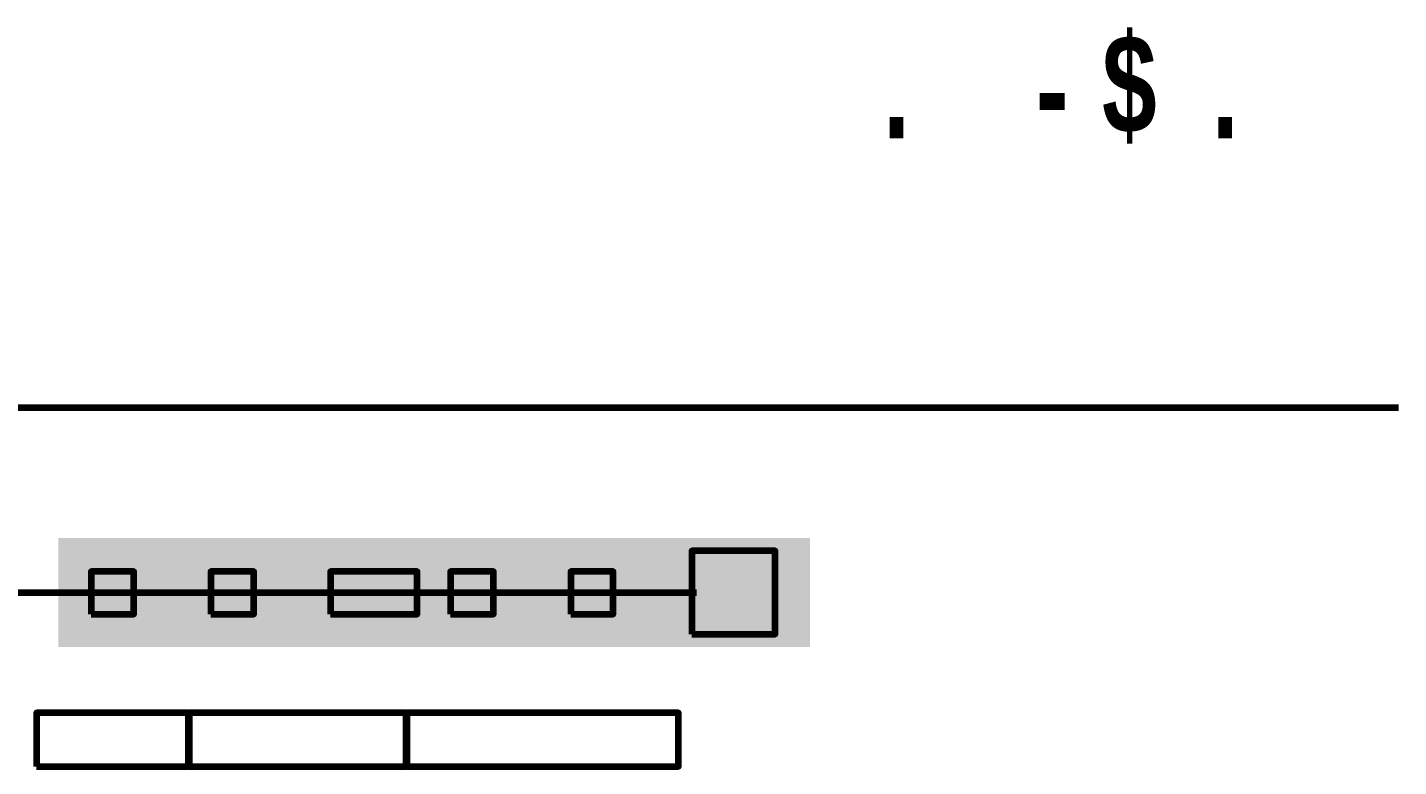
# Model space of a CAD drawing. Header units: inches. Extents: x 19 to 378, y -1 to 556.
# Drawn here: x 140.2 to 378, y 427.8 to 556.1 of the extents above; entities that cross this region are included whole.
import ezdxf

# ---------------------------------------------------------------- set-up
doc = ezdxf.new("R2010")
doc.units = ezdxf.units.IN
for name, color, linetype, lineweight in [('H', 7, 'CONTINUOUS', 100), ('P', 250, 'CONTINUOUS', 100), ('Text', 250, 'CONTINUOUS', 100)]:
    doc.layers.add(name, color=color, linetype=linetype, lineweight=lineweight)
doc.styles.get("Standard").update_dxf_attribs({"font": 'txt', "width": 0.75})

msp = doc.modelspace()

# ---------------------------------------------------------------- hatches: boundary and pattern name
at = {"layer": 'H', "linetype": 'CONTINUOUS'}
for color, points in [(0, [(145.56, 448.56), (275.89, 448.56), (275.89, 467.44), (145.56, 467.44)]), (7, [(255.44, 450.78), (269.89, 450.78), (269.89, 465.22), (255.44, 465.22)]), (0, [(151.22, 454.22), (158.67, 454.22), (158.67, 461.67), (151.22, 461.67)]), (0, [(172, 454.22), (179.44, 454.22), (179.44, 461.67), (172, 461.67)]), (0, [(192.78, 454.22), (207.78, 454.22), (207.78, 461.67), (192.78, 461.67)]), (0, [(213.56, 454.22), (221, 454.22), (221, 461.67), (213.56, 461.67)]), (0, [(234.44, 454.22), (241.78, 454.22), (241.78, 461.67), (234.44, 461.67)])]:
    msp.add_hatch(color=color, dxfattribs=at).paths.add_polyline_path(points)

# ---------------------------------------------------------------- linework, layer by layer
at = {"layer": 'P', "color": 0, "linetype": 'CONTINUOUS'}
for points in [[(18.89, 490.11), (378, 490.11)], [(255.44, 450.78), (269.89, 450.78), (269.89, 465.22), (255.44, 465.22), (255.44, 450.78)], [(151.22, 454.22), (158.67, 454.22), (158.67, 461.67), (151.22, 461.67), (151.22, 454.22)], [(172, 454.22), (179.44, 454.22), (179.44, 461.67), (172, 461.67), (172, 454.22)], [(192.78, 454.22), (207.78, 454.22), (207.78, 461.67), (192.78, 461.67), (192.78, 454.22)], [(213.56, 454.22), (221, 454.22), (221, 461.67), (213.56, 461.67), (213.56, 454.22)], [(234.44, 454.22), (241.78, 454.22), (241.78, 461.67), (234.44, 461.67), (234.44, 454.22)], [(67.11, 458), (256.22, 458)], [(141.78, 427.78), (168.11, 427.78), (168.11, 437.11), (141.78, 437.11), (141.78, 427.78)], [(168.22, 427.78), (205.89, 427.78), (205.89, 437.11), (168.22, 437.11), (168.22, 427.78)], [(206, 427.78), (253.11, 427.78), (253.11, 437.11), (206, 437.11), (206, 427.78)]]:
    msp.add_lwpolyline(points, dxfattribs=at)

# ---------------------------------------------------------------- texts
at = {"layer": 'Text', "color": 0, "linetype": 'CONTINUOUS', "attachment_point": 4}
for s, insert, char_height, width in [('{\\fSquare721BT|b1|i0|c1|p15;$}', (326.56, 545.33), 17, 17.3333), ('{\\fSquare721BT|b1|i0|c1|p15;}', (242.44, 545.33), 17, 17.3333), ('{\\fSquare721BT|b1|i0|c1|p15;}', (256.44, 545.33), 17, 17.3333), ('{\\fSquare721BT|b1|i0|c1|p15;}', (273.33, 545.33), 17, 17.3333), ('{\\fSquare721BT|b1|i0|c1|p15;}', (280.11, 545.33), 17, 17.3333), ('{\\fSquare721BT|b1|i0|c1|p15; }', (302, 545.33), 17, 17.3333), ('{\\fSquare721BT|b1|i0|c1|p15;-}', (315.11, 545.33), 17, 17.3333), ('{\\fSquare721BT|b1|i0|c1|p15; }', (332.44, 545.33), 17, 17.3333), ('{\\fSquare721BT|b1|i0|c1|p15;.}', (288.56, 545.33), 17, 17.3333), ('{\\fSquare721BT|b1|i0|c1|p15;.}', (345.56, 545.33), 17, 17.3333), ('{\\fUnivers|b0|i0|c1|p15;}', (189.78, 523.11), 11.6667, 12), ('{\\fUnivers|b0|i0|c1|p15;}', (193.33, 523.11), 11.6667, 12), ('{\\fUnivers|b0|i0|c1|p15;}', (197.67, 523.11), 11.6667, 12), ('{\\fUnivers|b0|i0|c1|p15;}', (201.67, 523.11), 11.6667, 12), ('{\\fUnivers|b0|i0|c1|p15;}', (204.33, 523.11), 11.6667, 12), ('{\\fUnivers|b0|i0|c1|p15;}', (206.56, 523.11), 11.6667, 12), ('{\\fUnivers|b0|i0|c1|p15;}', (208.89, 523.11), 11.6667, 12), ('{\\fUnivers|b0|i0|c1|p15;}', (213.22, 523.11), 11.6667, 12), ('{\\fUnivers|b0|i0|c1|p15;}', (215.33, 523.11), 11.6667, 12), ('{\\fUnivers|b0|i0|c1|p15;}', (219.67, 523.11), 11.6667, 12), ('{\\fUnivers|b0|i0|c1|p15;}', (224, 523.11), 11.6667, 12), ('{\\fUnivers|b0|i0|c1|p15;}', (228.11, 523.11), 11.6667, 12), ('{\\fUnivers|b0|i0|c1|p15;}', (232.44, 523.11), 11.6667, 12), ('{\\fUnivers|b0|i0|c1|p15;}', (236.78, 523.11), 11.6667, 12), ('{\\fUnivers|b0|i0|c1|p15;}', (241.11, 523.11), 11.6667, 12), ('{\\fUnivers|b0|i0|c1|p15;}', (243.67, 523.11), 11.6667, 12), ('{\\fUnivers|b0|i0|c1|p15;}', (246.33, 523.11), 11.6667, 12), ('{\\fUnivers|b0|i0|c1|p15;}', (250.67, 523.11), 11.6667, 12), ('{\\fUnivers|b0|i0|c1|p15;}', (255, 523.11), 11.6667, 12), ('{\\fUnivers|b0|i0|c1|p15;}', (257.11, 523.11), 11.6667, 12), ('{\\fUnivers|b0|i0|c1|p15;}', (261.11, 523.11), 11.6667, 12), ('{\\fUnivers|b0|i0|c1|p15;}', (267.44, 523.11), 11.6667, 12), ('{\\fUnivers|b0|i0|c1|p15;}', (269.78, 523.11), 11.6667, 12), ('{\\fUnivers|b0|i0|c1|p15;}', (272.44, 523.11), 11.6667, 12), ('{\\fUnivers|b0|i0|c1|p15;}', (276.33, 523.11), 11.6667, 12), ('{\\fUnivers|b0|i0|c1|p15;}', (280.67, 523.11), 11.6667, 12), ('{\\fUnivers|b0|i0|c1|p15;}', (285, 523.11), 11.6667, 12), ('{\\fUnivers|b0|i0|c1|p15;}', (289, 523.11), 11.6667, 12), ('{\\fUnivers|b0|i0|c1|p15;}', (291.11, 523.11), 11.6667, 12), ('{\\fUnivers|b0|i0|c1|p15;}', (297.44, 523.11), 11.6667, 12), ('{\\fUnivers|b0|i0|c1|p15;}', (299.78, 523.11), 11.6667, 12), ('{\\fUnivers|b0|i0|c1|p15;}', (302.33, 523.11), 11.6667, 12), ('{\\fUnivers|b0|i0|c1|p15;}', (306.67, 523.11), 11.6667, 12), ('{\\fUnivers|b0|i0|c1|p15;}', (308.89, 523.11), 11.6667, 12), ('{\\fUnivers|b0|i0|c1|p15;}', (311.22, 523.11), 11.6667, 12), ('{\\fUnivers|b0|i0|c1|p15;}', (315.56, 523.11), 11.6667, 12), ('{\\fUnivers|b0|i0|c1|p15;}', (318.44, 523.11), 11.6667, 12), ('{\\fUnivers|b0|i0|c1|p15;}', (322.78, 523.11), 11.6667, 12), ('{\\fUnivers|b0|i0|c1|p15;}', (327.11, 523.11), 11.6667, 12), ('{\\fUnivers|b0|i0|c1|p15;}', (329.22, 523.11), 11.6667, 12), ('{\\fUnivers|b0|i0|c1|p15;}', (333.56, 523.11), 11.6667, 12), ('{\\fUnivers|b0|i0|c1|p15;}', (337.67, 523.11), 11.6667, 12), ('{\\fUnivers|b0|i0|c1|p15;}', (340.22, 523.11), 11.6667, 12), ('{\\fUnivers|b0|i0|c1|p15;}', (344.56, 523.11), 11.6667, 12), ('{\\fUnivers|b0|i0|c1|p15;}', (348.89, 523.11), 11.6667, 12), ('{\\fUnivers|b0|i0|c1|p15;}', (351.44, 523.11), 11.6667, 12), ('{\\fUnivers|b0|i0|c1|p15;}', (355.78, 523.11), 11.6667, 12), ('{\\fUnivers|b1|i1|c1|p15;}', (328.33, 504.44), 7.6667, 8), ('{\\fUnivers|b1|i1|c1|p15;}', (333.44, 504.44), 7.6667, 8), ('{\\fUnivers|b1|i1|c1|p15;}', (337.67, 504.44), 7.6667, 8), ('{\\fUnivers|b1|i1|c1|p15;}', (341.78, 504.44), 7.6667, 8), ('{\\fUnivers|b1|i1|c1|p15;}', (344.67, 504.44), 7.6667, 8), ('{\\fUnivers|b1|i1|c1|p15;}', (348.78, 504.44), 7.6667, 8), ('{\\fUnivers|b1|i1|c1|p15;}', (351.22, 504.44), 7.6667, 8), ('{\\fUnivers|b1|i1|c1|p15;}', (355.33, 504.44), 7.6667, 8), ('{\\fFutura|b1|i0|c1|p15;}', (198.78, 474.67), 4.6667, 5), ('{\\fFutura|b1|i0|c1|p15;}', (202.67, 474.67), 4.6667, 5), ('{\\fFutura|b1|i0|c1|p15;}', (205.33, 474.67), 4.6667, 5), ('{\\fFutura|b1|i0|c1|p15;}', (207.78, 474.67), 4.6667, 5), ('{\\fFutura|b1|i0|c1|p15;}', (210.56, 474.67), 4.6667, 5), ('{\\fFutura|b1|i0|c1|p15;}', (213.56, 474.67), 4.6667, 5), ('{\\fFutura|b1|i0|c1|p15;}', (215.78, 474.67), 4.6667, 5), ('{\\fFutura|b1|i0|c1|p15;}', (219.67, 474.67), 4.6667, 5), ('{\\fFutura|b1|i0|c1|p15;}', (151.89, 435.44), 4.6667, 5), ('{\\fFutura|b1|i0|c1|p15;}', (154.89, 435.44), 4.6667, 5), ('{\\fFutura|b1|i0|c1|p15;}', (158.89, 435.44), 4.6667, 5), ('{\\fFutura|b1|i0|c1|p15;}', (162.11, 435.44), 4.6667, 5), ('{\\fFutura|b1|i0|c1|p15;}', (181.11, 435.44), 4.6667, 5), ('{\\fFutura|b1|i0|c1|p15;}', (183.78, 435.44), 4.6667, 5), ('{\\fFutura|b1|i0|c1|p15;}', (186.67, 435.44), 4.6667, 5), ('{\\fFutura|b1|i0|c1|p15;}', (190.89, 435.44), 4.6667, 5), ('{\\fFutura|b1|i0|c1|p15;}', (193.67, 435.44), 4.6667, 5), ('{\\fFutura|b1|i0|c1|p15;}', (197.56, 435.44), 4.6667, 5), ('{\\fFutura|b1|i0|c1|p15;}', (218.22, 435.44), 4.6667, 5), ('{\\fFutura|b1|i0|c1|p15;}', (221.44, 435.44), 4.6667, 5), ('{\\fFutura|b1|i0|c1|p15;}', (223.89, 435.44), 4.6667, 5), ('{\\fFutura|b1|i0|c1|p15;}', (226.56, 435.44), 4.6667, 5), ('{\\fFutura|b1|i0|c1|p15;}', (229.56, 435.44), 4.6667, 5), ('{\\fFutura|b1|i0|c1|p15;}', (232.33, 435.44), 4.6667, 5), ('{\\fFutura|b1|i0|c1|p15;}', (233.56, 435.44), 4.6667, 5), ('{\\fFutura|b1|i0|c1|p15;}', (236.22, 435.44), 4.6667, 5), ('{\\fFutura|b1|i0|c1|p15;}', (238.44, 435.44), 4.6667, 5), ('{\\fFutura|b1|i0|c1|p15;}', (239.78, 435.44), 4.6667, 5), ('{\\fFutura|b1|i0|c1|p15;}', (243.67, 435.44), 4.6667, 5)]:
    msp.add_mtext(s, dxfattribs=dict(at, insert=insert, char_height=char_height, width=width))

doc.saveas('drawing.dxf')
